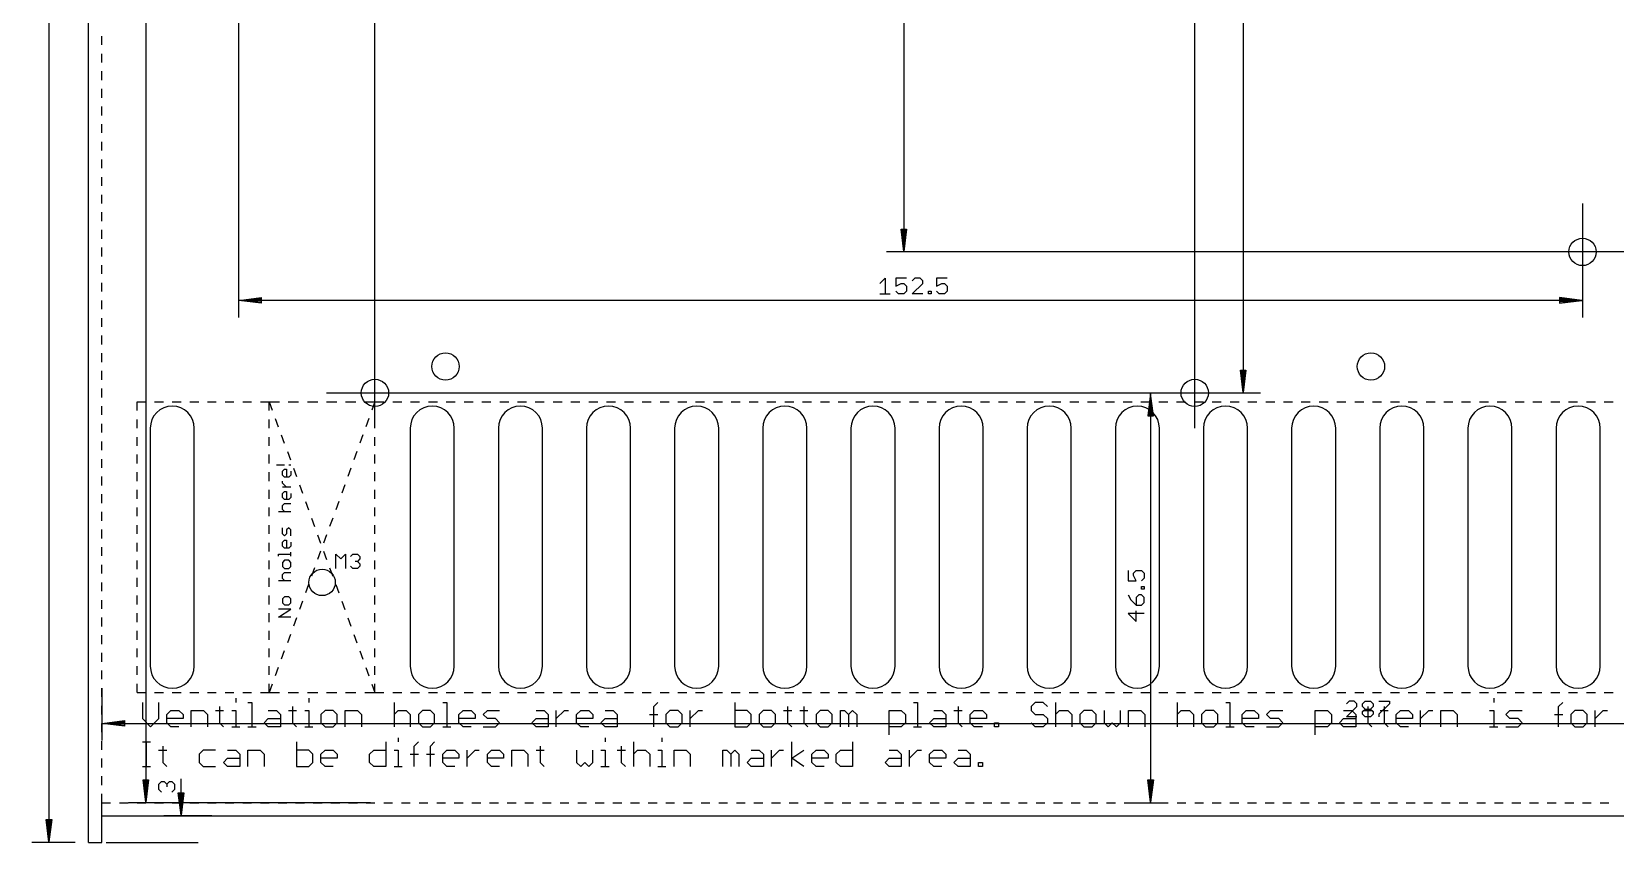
# Model space of a CAD drawing. Extents: x -7 to 596, y -21 to 445.
# Drawn here: x -6.5 to 173.2, y 97 to 189 of the extents above; entities that cross this region are included whole.
import ezdxf

# ---------------------------------------------------------------- set-up
doc = ezdxf.new("R2010")
doc.units = 0
for name, color, linetype in [('113', 4, 'CONTINUOUS'), ('138', 213, 'CONTINUOUS'), ('140', 1, 'CONTINUOUS'), ('20', 7, 'CONTINUOUS'), ('47', 2, 'CONTINUOUS')]:
    doc.layers.add(name, color=color, linetype=linetype)

msp = doc.modelspace()

# ---------------------------------------------------------------- linework, layer by layer
at = {"layer": '113'}
for p, q in [((5.5, 146), (5.5, 147)), ((5.5, 147), (6.5, 147)), ((7.5, 147), (8.5, 147)), ((9.5, 147), (10.5, 147)), ((11.5, 147), (12.5, 147)), ((13.5, 147), (14.5, 147)), ((15.5, 147), (16.5, 147)), ((17.5, 147), (18.5, 147)), ((19.5, 147), (20.5, 147)), ((20.5, 147), (21.6667, 147)), ((20.5, 146), (20.5, 147)), ((20.5, 147), (20.8439, 146.0542)), ((22.6667, 147), (23.8333, 147)), ((24.8333, 147), (26, 147)), ((27, 147), (28.1667, 147)), ((29.1667, 147), (30.3333, 147)), ((31.3333, 147), (32.5, 147)), ((32.5, 147), (32.1561, 146.0542)), ((32.5, 147), (33.5211, 147)), ((32.5, 146), (32.5, 147)), ((34.5211, 147), (35.5423, 147)), ((36.5423, 147), (37.5634, 147)), ((38.5634, 147), (39.5845, 147)), ((40.5845, 147), (41.6056, 147)), ((42.6056, 147), (43.6268, 147)), ((44.6268, 147), (45.6479, 147)), ((46.6479, 147), (47.669, 147)), ((48.669, 147), (49.6901, 147)), ((50.6901, 147), (51.7113, 147)), ((52.7113, 147), (53.7324, 147)), ((54.7324, 147), (55.7535, 147)), ((56.7535, 147), (57.7746, 147)), ((58.7746, 147), (59.7958, 147)), ((60.7958, 147), (61.8169, 147)), ((62.8169, 147), (63.838, 147)), ((64.838, 147), (65.8592, 147)), ((66.8592, 147), (67.8803, 147)), ((68.8803, 147), (69.9014, 147)), ((70.9014, 147), (71.9225, 147)), ((72.9225, 147), (73.9437, 147)), ((74.9437, 147), (75.9648, 147)), ((76.9648, 147), (77.9859, 147)), ((78.9859, 147), (80.007, 147)), ((81.007, 147), (82.0282, 147)), ((83.0282, 147), (84.0493, 147)), ((85.0493, 147), (86.0704, 147)), ((87.0704, 147), (88.0915, 147)), ((89.0915, 147), (90.1127, 147)), ((91.1127, 147), (92.1338, 147)), ((93.1338, 147), (94.1549, 147)), ((95.1549, 147), (96.1761, 147)), ((97.1761, 147), (98.1972, 147)), ((99.1972, 147), (100.2183, 147)), ((101.2183, 147), (102.2394, 147)), ((103.2394, 147), (104.2606, 147)), ((105.2606, 147), (106.2817, 147)), ((107.2817, 147), (108.3028, 147)), ((109.3028, 147), (110.3239, 147)), ((111.3239, 147), (112.3451, 147)), ((113.3451, 147), (114.3662, 147)), ((115.3662, 147), (116.3873, 147)), ((117.3873, 147), (118.4085, 147)), ((119.4085, 147), (120.4296, 147)), ((121.4296, 147), (122.4507, 147)), ((123.4507, 147), (124.4718, 147)), ((125.4718, 147), (126.493, 147)), ((127.493, 147), (128.5141, 147)), ((129.5141, 147), (130.5352, 147)), ((131.5352, 147), (132.5563, 147)), ((133.5563, 147), (134.5775, 147)), ((135.5775, 147), (136.5986, 147)), ((137.5986, 147), (138.6197, 147)), ((139.6197, 147), (140.6408, 147)), ((141.6408, 147), (142.662, 147)), ((143.662, 147), (144.6831, 147)), ((145.6831, 147), (146.7042, 147)), ((147.7042, 147), (148.7254, 147)), ((149.7254, 147), (150.7465, 147)), ((151.7465, 147), (152.7676, 147)), ((153.7676, 147), (154.7887, 147)), ((155.7887, 147), (156.8099, 147)), ((157.8099, 147), (158.831, 147)), ((159.831, 147), (160.8521, 147)), ((161.8521, 147), (162.8732, 147)), ((163.8732, 147), (164.8944, 147)), ((165.8944, 147), (166.9155, 147)), ((167.9155, 147), (168.9366, 147)), ((169.9366, 147), (170.9577, 147)), ((171.9577, 147), (172.9789, 147)), ((5.5, 144), (5.5, 145)), ((7, 144), (7, 117)), ((12, 117), (12, 144)), ((20.5, 144), (20.5, 145)), ((21.1857, 145.1145), (21.5296, 144.1687)), ((31.8143, 145.1145), (31.4704, 144.1687)), ((32.5, 144), (32.5, 145)), ((36.5, 144), (36.5, 117)), ((41.5, 117), (41.5, 144)), ((46.5, 144), (46.5, 117)), ((51.5, 117), (51.5, 144)), ((56.5, 144), (56.5, 117)), ((61.5, 117), (61.5, 144)), ((66.5, 144), (66.5, 117)), ((71.5, 117), (71.5, 144)), ((76.5, 144), (76.5, 117)), ((81.5, 117), (81.5, 144)), ((86.5, 144), (86.5, 117)), ((91.5, 117), (91.5, 144)), ((96.5, 144), (96.5, 117)), ((101.5, 117), (101.5, 144)), ((106.5, 144), (106.5, 117)), ((111.5, 117), (111.5, 144)), ((116.5, 144), (116.5, 117)), ((121.5, 117), (121.5, 144)), ((126.5, 144), (126.5, 117)), ((131.5, 117), (131.5, 144)), ((136.5, 144), (136.5, 117)), ((141.5, 117), (141.5, 144)), ((146.5, 144), (146.5, 117)), ((151.5, 117), (151.5, 144)), ((156.5, 144), (156.5, 117)), ((161.5, 117), (161.5, 144)), ((166.5, 144), (166.5, 117)), ((171.5, 117), (171.5, 144)), ((5.5, 142), (5.5, 143)), ((20.5, 142), (20.5, 143)), ((21.8713, 143.2289), (22.2152, 142.2832)), ((31.1287, 143.2289), (30.7848, 142.2832)), ((32.5, 142), (32.5, 143)), ((5.5, 140), (5.5, 141)), ((20.5, 140), (20.5, 141)), ((22.557, 141.3434), (22.9009, 140.3976)), ((30.443, 141.3434), (30.0991, 140.3976)), ((32.5, 140), (32.5, 141)), ((5.5, 138), (5.5, 139)), ((20.5, 138), (20.5, 139)), ((21.3333, 139.8282), (22.2494, 139.8282)), ((22.0204, 139.1341), (22.2494, 139.3632)), ((22.0204, 138.6761), (22.0204, 139.1341)), ((22.2494, 138.447), (22.0204, 138.6761)), ((22.2494, 139.3632), (22.4784, 139.3632)), ((22.7075, 138.447), (22.2494, 138.447)), ((22.4784, 139.3632), (22.4784, 138.447)), ((22.7075, 139.8282), (22.9365, 139.8282)), ((22.9365, 138.6761), (22.7075, 138.447)), ((22.9365, 139.1341), (22.9365, 138.6761)), ((23.2426, 139.4578), (23.5865, 138.5121)), ((29.7574, 139.4578), (29.4135, 138.5121)), ((32.5, 138), (32.5, 139)), ((5.5, 136), (5.5, 137)), ((20.5, 136), (20.5, 137)), ((22.0204, 137.7541), (22.0204, 137.9831)), ((22.4784, 137.2961), (22.0204, 137.7541)), ((22.9365, 137.2961), (22.0204, 137.2961)), ((22.0204, 136.602), (22.2494, 136.831)), ((22.0204, 136.1439), (22.0204, 136.602)), ((22.2494, 136.831), (22.4784, 136.831)), ((22.4784, 136.831), (22.4784, 135.9149)), ((22.9365, 136.602), (22.9365, 136.1439)), ((23.9283, 137.5723), (24.2722, 136.6265)), ((29.0717, 137.5723), (28.7278, 136.6265)), ((32.5, 136), (32.5, 137)), ((5.5, 134), (5.5, 135)), ((20.5, 134), (20.5, 135)), ((22.2494, 135.9149), (22.0204, 136.1439)), ((22.0204, 135.2208), (22.2494, 135.4498)), ((22.0204, 134.7627), (22.0204, 135.2208)), ((22.2494, 134.5337), (22.0204, 134.7627)), ((22.7075, 135.9149), (22.2494, 135.9149)), ((22.2494, 135.4498), (22.9365, 135.4498)), ((22.9365, 136.1439), (22.7075, 135.9149)), ((24.6139, 135.6867), (24.9578, 134.741)), ((28.3861, 135.6867), (28.0422, 134.741)), ((32.5, 134), (32.5, 135)), ((5.5, 132), (5.5, 133)), ((20.5, 132), (20.5, 133)), ((21.5623, 134.5337), (22.9365, 134.5337)), ((25.2996, 133.8012), (25.6435, 132.8554)), ((27.7004, 133.8012), (27.3565, 132.8554)), ((32.5, 132), (32.5, 133)), ((22.0204, 132.0004), (22.0204, 132.6875)), ((22.2494, 131.7714), (22.0204, 132.0004)), ((22.0204, 131.0773), (22.2494, 131.3063)), ((22.4784, 132.0004), (22.2494, 131.7714)), ((22.2494, 131.3063), (22.4784, 131.3063)), ((22.7075, 132.6875), (22.4784, 132.4584)), ((22.4784, 132.4584), (22.4784, 132.0004)), ((22.4784, 131.3063), (22.4784, 130.3902)), ((22.9365, 132.4584), (22.7075, 132.6875)), ((22.9365, 131.7714), (22.9365, 132.4584)), ((25.9852, 131.9156), (26.3291, 130.9699)), ((27.0148, 131.9156), (26.6709, 130.9699)), ((5.5, 130), (5.5, 131)), ((20.5, 130), (20.5, 131)), ((21.5623, 129.4694), (21.5623, 129.6984)), ((21.5623, 129.6984), (22.9365, 129.6984)), ((22.0204, 130.6192), (22.0204, 131.0773)), ((22.2494, 130.3902), (22.0204, 130.6192)), ((22.7075, 130.3902), (22.2494, 130.3902)), ((22.9365, 130.6192), (22.7075, 130.3902)), ((22.9365, 131.0773), (22.9365, 130.6192)), ((22.9365, 129.4694), (22.9365, 129.9274)), ((26.3291, 130.0301), (25.9852, 129.0844)), ((26.6709, 130.0301), (27.0148, 129.0844)), ((32.5, 130), (32.5, 131)), ((5.5, 128), (5.5, 129)), ((20.5, 128), (20.5, 129)), ((22.2494, 129.0043), (22.0204, 128.7753)), ((22.0204, 128.7753), (22.0204, 128.3172)), ((22.0204, 128.3172), (22.2494, 128.0882)), ((22.0204, 127.3941), (22.2494, 127.6232)), ((22.7075, 129.0043), (22.2494, 129.0043)), ((22.2494, 128.0882), (22.7075, 128.0882)), ((22.2494, 127.6232), (22.9365, 127.6232)), ((22.9365, 128.7753), (22.7075, 129.0043)), ((22.7075, 128.0882), (22.9365, 128.3172)), ((22.9365, 128.3172), (22.9365, 128.7753)), ((25.6435, 128.1446), (25.2996, 127.1988)), ((27.3565, 128.1446), (27.7004, 127.1988)), ((32.5, 128), (32.5, 129)), ((5.5, 126), (5.5, 127)), ((20.5, 126), (20.5, 127)), ((21.5623, 126.707), (22.9365, 126.707)), ((22.0204, 126.9361), (22.0204, 127.3941)), ((22.2494, 126.707), (22.0204, 126.9361)), ((24.9578, 126.259), (24.6139, 125.3133)), ((28.0422, 126.259), (28.3861, 125.3133)), ((32.5, 126), (32.5, 127)), ((5.5, 124), (5.5, 125)), ((20.5, 124), (20.5, 125)), ((22.2494, 124.8608), (22.0204, 124.6318)), ((22.0204, 124.6318), (22.0204, 124.1737)), ((22.0204, 124.1737), (22.2494, 123.9447)), ((22.7075, 124.8608), (22.2494, 124.8608)), ((22.9365, 124.6318), (22.7075, 124.8608)), ((22.7075, 123.9447), (22.9365, 124.1737)), ((22.9365, 124.1737), (22.9365, 124.6318)), ((24.2722, 124.3735), (23.9283, 123.4277)), ((28.7278, 124.3735), (29.0717, 123.4277)), ((32.5, 124), (32.5, 125)), ((5.5, 122), (5.5, 123)), ((20.5, 122), (20.5, 123)), ((21.5623, 122.5635), (22.9365, 123.4796)), ((22.9365, 123.4796), (21.5623, 123.4796)), ((22.9365, 122.5635), (21.5623, 122.5635)), ((22.2494, 123.9447), (22.7075, 123.9447)), ((23.5865, 122.4879), (23.2426, 121.5422)), ((29.4135, 122.4879), (29.7574, 121.5422)), ((32.5, 122), (32.5, 123)), ((5.5, 120), (5.5, 121)), ((20.5, 120), (20.5, 121)), ((22.9009, 120.6024), (22.557, 119.6566)), ((30.0991, 120.6024), (30.443, 119.6566)), ((32.5, 120), (32.5, 121)), ((5.5, 118), (5.5, 119)), ((20.5, 118), (20.5, 119)), ((22.2152, 118.7168), (21.8713, 117.7711)), ((30.7848, 118.7168), (31.1287, 117.7711)), ((32.5, 118), (32.5, 119)), ((5.5, 116), (5.5, 117)), ((20.5, 116), (20.5, 117)), ((21.5296, 116.8313), (21.1857, 115.8855)), ((31.4704, 116.8313), (31.8143, 115.8855)), ((32.5, 116), (32.5, 117)), ((5.5, 114), (5.5, 115)), ((20.5, 114), (20.5, 115)), ((32.5, 114), (32.5, 115)), ((5.5, 114), (6.5, 114)), ((7.5, 114), (8.5, 114)), ((9.5, 114), (10.5, 114)), ((11.5, 114), (12.5, 114)), ((13.5, 114), (14.5, 114)), ((15.5, 114), (16.5, 114)), ((16.7052, 113.3504), (16.7052, 112.8881)), ((17.5, 114), (18.5, 114)), ((19.5, 114), (20.5, 114)), ((20.8439, 114.9458), (20.5, 114)), ((20.5, 114), (21.6667, 114)), ((22.6667, 114), (23.8333, 114)), ((24.8333, 114), (26, 114)), ((24.9923, 113.3504), (24.9923, 112.8881)), ((27, 114), (28.1667, 114)), ((29.1667, 114), (30.3333, 114)), ((31.3333, 114), (32.5, 114)), ((32.1561, 114.9458), (32.5, 114)), ((32.5, 114), (33.5211, 114)), ((34.5211, 114), (35.5423, 114)), ((36.5423, 114), (37.5634, 114)), ((38.5634, 114), (39.5845, 114)), ((40.5845, 114), (41.6056, 114)), ((42.6056, 114), (43.6268, 114)), ((44.6268, 114), (45.6479, 114)), ((46.6479, 114), (47.669, 114)), ((48.669, 114), (49.6901, 114)), ((50.6901, 114), (51.7113, 114)), ((52.7113, 114), (53.7324, 114)), ((54.7324, 114), (55.7535, 114)), ((56.7535, 114), (57.7746, 114)), ((58.7746, 114), (59.7958, 114)), ((60.7958, 114), (61.8169, 114)), ((62.8169, 114), (63.838, 114)), ((64.838, 114), (65.8592, 114)), ((66.8592, 114), (67.8803, 114)), ((68.8803, 114), (69.9014, 114)), ((70.9014, 114), (71.9225, 114)), ((72.9225, 114), (73.9437, 114)), ((74.9437, 114), (75.9648, 114)), ((76.9648, 114), (77.9859, 114)), ((78.9859, 114), (80.007, 114)), ((81.007, 114), (82.0282, 114)), ((83.0282, 114), (84.0493, 114)), ((85.0493, 114), (86.0704, 114)), ((87.0704, 114), (88.0915, 114)), ((89.0915, 114), (90.1127, 114)), ((91.1127, 114), (92.1338, 114)), ((93.1338, 114), (94.1549, 114)), ((95.1549, 114), (96.1761, 114)), ((97.1761, 114), (98.1972, 114)), ((99.1972, 114), (100.2183, 114)), ((101.2183, 114), (102.2394, 114)), ((103.2394, 114), (104.2606, 114)), ((105.2606, 114), (106.2817, 114)), ((107.2817, 114), (108.3028, 114)), ((109.3028, 114), (110.3239, 114)), ((111.3239, 114), (112.3451, 114)), ((113.3451, 114), (114.3662, 114)), ((115.3662, 114), (116.3873, 114)), ((117.3873, 114), (118.4085, 114)), ((119.4085, 114), (120.4296, 114)), ((121.4296, 114), (122.4507, 114)), ((123.4507, 114), (124.4718, 114)), ((125.4718, 114), (126.493, 114)), ((127.493, 114), (128.5141, 114)), ((129.5141, 114), (130.5352, 114)), ((131.5352, 114), (132.5563, 114)), ((133.5563, 114), (134.5775, 114)), ((135.5775, 114), (136.5986, 114)), ((137.5986, 114), (138.6197, 114)), ((139.6197, 114), (140.6408, 114)), ((141.6408, 114), (142.662, 114)), ((143.662, 114), (144.6831, 114)), ((145.6831, 114), (146.7042, 114)), ((147.7042, 114), (148.7254, 114)), ((149.7254, 114), (150.7465, 114)), ((151.7465, 114), (152.7676, 114)), ((153.7676, 114), (154.7887, 114)), ((155.7887, 114), (156.8099, 114)), ((157.8099, 114), (158.831, 114)), ((159.4271, 113.3504), (159.4271, 112.8881)), ((159.831, 114), (160.8521, 114)), ((161.8521, 114), (162.8732, 114)), ((163.8732, 114), (164.8944, 114)), ((165.8944, 114), (166.9155, 114)), ((167.9155, 114), (168.9366, 114)), ((169.9366, 114), (170.9577, 114)), ((171.9577, 114), (172.9789, 114)), ((6.1143, 112.8881), (6.1143, 111.0389)), ((7.9635, 111.0389), (7.9635, 112.8881)), ((8.8767, 111.5012), (9.339, 111.9635)), ((8.8767, 110.5766), (8.8767, 111.5012)), ((9.339, 111.9635), (10.2635, 111.9635)), ((10.2635, 111.9635), (10.7258, 111.5012)), ((10.7258, 111.5012), (10.7258, 111.0389)), ((11.639, 110.1143), (11.639, 111.9635)), ((11.639, 111.9635), (13.0259, 111.9635)), ((13.0259, 111.9635), (13.4882, 111.5012)), ((13.4882, 111.5012), (13.4882, 110.1143)), ((14.4014, 111.9635), (15.326, 111.9635)), ((14.8637, 112.4258), (14.8637, 110.5766)), ((16.243, 111.9635), (16.7052, 111.9635)), ((16.7052, 111.9635), (16.7052, 110.1143)), ((18.0845, 112.8881), (18.5468, 112.8881)), ((18.5468, 112.8881), (18.5468, 110.1143)), ((20.3884, 111.9635), (21.313, 111.9635)), ((21.313, 111.9635), (21.7753, 111.5012)), ((21.7753, 111.5012), (21.7753, 110.1143)), ((22.6885, 111.9635), (23.613, 111.9635)), ((23.1507, 112.4258), (23.1507, 110.5766)), ((24.53, 111.9635), (24.9923, 111.9635)), ((24.9923, 111.9635), (24.9923, 110.1143)), ((26.8339, 111.9635), (26.3716, 111.5012)), ((26.3716, 111.5012), (26.3716, 110.5766)), ((27.7585, 111.9635), (26.8339, 111.9635)), ((28.2208, 111.5012), (27.7585, 111.9635)), ((28.2208, 110.5766), (28.2208, 111.5012)), ((29.134, 110.1143), (29.134, 111.9635)), ((29.134, 111.9635), (30.5208, 111.9635)), ((30.5208, 111.9635), (30.9831, 111.5012)), ((30.9831, 111.5012), (30.9831, 110.1143)), ((34.6587, 112.8881), (34.6587, 110.1143)), ((34.6587, 111.5012), (35.121, 111.9635)), ((35.121, 111.9635), (36.0456, 111.9635)), ((36.0456, 111.9635), (36.5079, 111.5012)), ((36.5079, 111.5012), (36.5079, 110.1143)), ((37.8833, 111.9635), (37.421, 111.5012)), ((37.421, 111.5012), (37.421, 110.5766)), ((38.8079, 111.9635), (37.8833, 111.9635)), ((39.2702, 111.5012), (38.8079, 111.9635)), ((39.2702, 110.5766), (39.2702, 111.5012)), ((40.1834, 112.8881), (40.6457, 112.8881)), ((40.6457, 112.8881), (40.6457, 110.1143)), ((42.025, 111.5012), (42.4873, 111.9635)), ((42.025, 110.5766), (42.025, 111.5012)), ((42.4873, 111.9635), (43.4119, 111.9635)), ((43.4119, 111.9635), (43.8741, 111.5012)), ((43.8741, 111.5012), (43.8741, 111.0389)), ((44.7873, 111.5012), (45.2496, 111.9635)), ((45.2496, 111.0389), (44.7873, 111.5012)), ((45.2496, 111.9635), (46.6365, 111.9635)), ((50.7743, 111.9635), (51.6989, 111.9635)), ((51.6989, 111.9635), (52.1612, 111.5012)), ((52.1612, 111.5012), (52.1612, 110.1143)), ((53.0744, 110.1143), (53.0744, 111.9635)), ((53.0744, 111.0389), (53.999, 111.9635)), ((53.999, 111.9635), (54.4613, 111.9635)), ((55.3764, 111.5012), (55.8387, 111.9635)), ((55.3764, 110.5766), (55.3764, 111.5012)), ((55.8387, 111.9635), (56.7633, 111.9635)), ((56.7633, 111.9635), (57.2255, 111.5012)), ((57.2255, 111.5012), (57.2255, 111.0389)), ((58.601, 111.9635), (59.5256, 111.9635)), ((59.5256, 111.9635), (59.9879, 111.5012)), ((59.9879, 111.5012), (59.9879, 110.1143)), ((63.6634, 111.5012), (64.588, 111.5012)), ((64.1257, 112.4258), (64.588, 112.8881)), ((64.1257, 110.1143), (64.1257, 112.4258)), ((65.9673, 111.9635), (65.505, 111.5012)), ((65.505, 111.5012), (65.505, 110.5766)), ((66.8919, 111.9635), (65.9673, 111.9635)), ((67.3542, 111.5012), (66.8919, 111.9635)), ((67.3542, 110.5766), (67.3542, 111.5012)), ((68.2674, 110.1143), (68.2674, 111.9635)), ((68.2674, 111.0389), (69.192, 111.9635)), ((69.192, 111.9635), (69.6543, 111.9635)), ((73.3317, 112.8881), (73.3317, 110.1143)), ((74.7186, 111.9635), (73.3317, 111.9635)), ((75.1809, 111.5012), (74.7186, 111.9635)), ((75.1809, 110.5766), (75.1809, 111.5012)), ((76.5564, 111.9635), (76.0941, 111.5012)), ((76.0941, 111.5012), (76.0941, 110.5766)), ((77.4809, 111.9635), (76.5564, 111.9635)), ((77.9432, 111.5012), (77.4809, 111.9635)), ((77.9432, 110.5766), (77.9432, 111.5012)), ((78.8564, 111.9635), (79.781, 111.9635)), ((79.3187, 112.4258), (79.3187, 110.5766)), ((80.698, 111.9635), (81.6226, 111.9635)), ((81.1603, 112.4258), (81.1603, 110.5766)), ((83.0019, 111.9635), (82.5396, 111.5012)), ((82.5396, 111.5012), (82.5396, 110.5766)), ((83.9265, 111.9635), (83.0019, 111.9635)), ((84.3887, 111.5012), (83.9265, 111.9635)), ((84.3887, 110.5766), (84.3887, 111.5012)), ((85.3019, 110.1143), (85.3019, 111.9635)), ((85.3019, 111.9635), (85.7642, 111.9635)), ((85.7642, 111.9635), (86.2265, 111.5012)), ((86.2265, 111.5012), (86.6888, 111.9635)), ((86.2265, 111.5012), (86.2265, 110.1143)), ((86.6888, 111.9635), (87.1511, 111.5012)), ((87.1511, 111.5012), (87.1511, 110.1143)), ((90.8266, 109.1897), (90.8266, 111.9635)), ((90.8266, 111.9635), (92.2135, 111.9635)), ((92.2135, 111.9635), (92.6758, 111.5012)), ((92.6758, 111.5012), (92.6758, 110.5766)), ((93.589, 112.8881), (94.0513, 112.8881)), ((94.0513, 112.8881), (94.0513, 110.1143)), ((95.8929, 111.9635), (96.8175, 111.9635)), ((96.8175, 111.9635), (97.2798, 111.5012)), ((97.2798, 111.5012), (97.2798, 110.1143)), ((98.1929, 111.9635), (99.1175, 111.9635)), ((98.6552, 112.4258), (98.6552, 110.5766)), ((100.0345, 111.5012), (100.4968, 111.9635)), ((100.0345, 110.5766), (100.0345, 111.5012)), ((100.4968, 111.9635), (101.4214, 111.9635)), ((101.4214, 111.9635), (101.8837, 111.5012)), ((101.8837, 111.5012), (101.8837, 111.0389)), ((107.4027, 112.8881), (106.9404, 112.4258)), ((106.9404, 112.4258), (106.9404, 111.9635)), ((106.9404, 111.9635), (107.4027, 111.5012)), ((108.3273, 112.8881), (107.4027, 112.8881)), ((107.4027, 111.5012), (108.3273, 111.5012)), ((108.7896, 112.4258), (108.3273, 112.8881)), ((108.3273, 111.5012), (108.7896, 111.0389)), ((109.7028, 112.8881), (109.7028, 110.1143)), ((109.7028, 111.5012), (110.1651, 111.9635)), ((110.1651, 111.9635), (111.0896, 111.9635)), ((111.0896, 111.9635), (111.5519, 111.5012)), ((111.5519, 111.5012), (111.5519, 110.1143)), ((112.9274, 111.9635), (112.4651, 111.5012)), ((112.4651, 111.5012), (112.4651, 110.5766)), ((113.852, 111.9635), (112.9274, 111.9635)), ((114.3143, 111.5012), (113.852, 111.9635)), ((114.3143, 110.5766), (114.3143, 111.5012)), ((115.2275, 111.9635), (115.2275, 110.5766)), ((117.0767, 110.5766), (117.0767, 111.9635)), ((117.9898, 110.1143), (117.9898, 111.9635)), ((117.9898, 111.9635), (119.3767, 111.9635)), ((119.3767, 111.9635), (119.839, 111.5012)), ((119.839, 111.5012), (119.839, 110.1143)), ((123.5146, 112.8881), (123.5146, 110.1143)), ((123.5146, 111.5012), (123.9769, 111.9635)), ((123.9769, 111.9635), (124.9014, 111.9635)), ((124.9014, 111.9635), (125.3637, 111.5012)), ((125.3637, 111.5012), (125.3637, 110.1143)), ((126.7392, 111.9635), (126.2769, 111.5012)), ((126.2769, 111.5012), (126.2769, 110.5766)), ((127.6638, 111.9635), (126.7392, 111.9635)), ((128.1261, 111.5012), (127.6638, 111.9635)), ((128.1261, 110.5766), (128.1261, 111.5012)), ((129.0393, 112.8881), (129.5016, 112.8881)), ((129.5016, 112.8881), (129.5016, 110.1143)), ((130.8809, 111.5012), (131.3431, 111.9635)), ((130.8809, 110.5766), (130.8809, 111.5012)), ((131.3431, 111.9635), (132.2677, 111.9635)), ((132.2677, 111.9635), (132.73, 111.5012)), ((132.73, 111.5012), (132.73, 111.0389)), ((133.6432, 111.5012), (134.1055, 111.9635)), ((134.1055, 111.0389), (133.6432, 111.5012)), ((134.1055, 111.9635), (135.4924, 111.9635)), ((139.1679, 109.1897), (139.1679, 111.9635)), ((139.1679, 111.9635), (140.5548, 111.9635)), ((140.5548, 111.9635), (141.0171, 111.5012)), ((141.0171, 111.5012), (141.0171, 110.5766)), ((142.3926, 111.9635), (143.3172, 111.9635)), ((143.3172, 111.9635), (143.7795, 111.5012)), ((143.7795, 111.5012), (143.7795, 110.1143)), ((144.6926, 111.9635), (145.6172, 111.9635)), ((145.1549, 112.4258), (145.1549, 110.5766)), ((146.5342, 111.9635), (147.4588, 111.9635)), ((146.9965, 112.4258), (146.9965, 110.5766)), ((148.3758, 111.5012), (148.8381, 111.9635)), ((148.3758, 110.5766), (148.3758, 111.5012)), ((148.8381, 111.9635), (149.7627, 111.9635)), ((149.7627, 111.9635), (150.225, 111.5012)), ((150.225, 111.5012), (150.225, 111.0389)), ((151.1381, 110.1143), (151.1381, 111.9635)), ((151.1381, 111.0389), (152.0627, 111.9635)), ((152.0627, 111.9635), (152.525, 111.9635)), ((153.4401, 110.1143), (153.4401, 111.9635)), ((153.4401, 111.9635), (154.827, 111.9635)), ((154.827, 111.9635), (155.2893, 111.5012)), ((155.2893, 111.5012), (155.2893, 110.1143)), ((158.9648, 111.9635), (159.4271, 111.9635)), ((159.4271, 111.9635), (159.4271, 110.1143)), ((160.8064, 111.5012), (161.2687, 111.9635)), ((161.2687, 111.0389), (160.8064, 111.5012)), ((161.2687, 111.9635), (162.6556, 111.9635)), ((166.3311, 111.5012), (167.2557, 111.5012)), ((166.7934, 112.4258), (167.2557, 112.8881)), ((166.7934, 110.1143), (166.7934, 112.4258)), ((168.635, 111.9635), (168.1727, 111.5012)), ((168.1727, 111.5012), (168.1727, 110.5766)), ((169.5596, 111.9635), (168.635, 111.9635)), ((170.0219, 111.5012), (169.5596, 111.9635)), ((170.0219, 110.5766), (170.0219, 111.5012)), ((170.9351, 110.1143), (170.9351, 111.9635)), ((170.9351, 111.0389), (171.8596, 111.9635)), ((171.8596, 111.9635), (172.3219, 111.9635)), ((6.1143, 111.0389), (7.0389, 110.1143)), ((7.0389, 110.1143), (7.9635, 111.0389)), ((10.7258, 111.0389), (8.8767, 111.0389)), ((9.339, 110.1143), (8.8767, 110.5766)), ((10.2635, 110.1143), (9.339, 110.1143)), ((14.8637, 110.5766), (15.326, 110.1143)), ((16.243, 110.1143), (17.1675, 110.1143)), ((18.0845, 110.1143), (19.0091, 110.1143)), ((19.9261, 110.5766), (20.3884, 111.0389)), ((20.3884, 110.1143), (19.9261, 110.5766)), ((20.3884, 111.0389), (21.7753, 111.0389)), ((21.7753, 110.1143), (20.3884, 110.1143)), ((23.1507, 110.5766), (23.613, 110.1143)), ((24.53, 110.1143), (25.4546, 110.1143)), ((26.3716, 110.5766), (26.8339, 110.1143)), ((26.8339, 110.1143), (27.7585, 110.1143)), ((27.7585, 110.1143), (28.2208, 110.5766)), ((37.421, 110.5766), (37.8833, 110.1143)), ((37.8833, 110.1143), (38.8079, 110.1143)), ((38.8079, 110.1143), (39.2702, 110.5766)), ((40.1834, 110.1143), (41.108, 110.1143)), ((43.8741, 111.0389), (42.025, 111.0389)), ((42.4873, 110.1143), (42.025, 110.5766)), ((43.4119, 110.1143), (42.4873, 110.1143)), ((44.7873, 110.1143), (46.1742, 110.1143)), ((46.1742, 111.0389), (45.2496, 111.0389)), ((46.6365, 110.5766), (46.1742, 111.0389)), ((46.1742, 110.1143), (46.6365, 110.5766)), ((50.312, 110.5766), (50.7743, 111.0389)), ((50.7743, 110.1143), (50.312, 110.5766)), ((50.7743, 111.0389), (52.1612, 111.0389)), ((52.1612, 110.1143), (50.7743, 110.1143)), ((57.2255, 111.0389), (55.3764, 111.0389)), ((55.8387, 110.1143), (55.3764, 110.5766)), ((56.7633, 110.1143), (55.8387, 110.1143)), ((58.1387, 110.5766), (58.601, 111.0389)), ((58.601, 110.1143), (58.1387, 110.5766)), ((58.601, 111.0389), (59.9879, 111.0389)), ((59.9879, 110.1143), (58.601, 110.1143)), ((65.505, 110.5766), (65.9673, 110.1143)), ((65.9673, 110.1143), (66.8919, 110.1143)), ((66.8919, 110.1143), (67.3542, 110.5766)), ((73.3317, 110.1143), (74.7186, 110.1143)), ((74.7186, 110.1143), (75.1809, 110.5766)), ((76.0941, 110.5766), (76.5564, 110.1143)), ((76.5564, 110.1143), (77.4809, 110.1143)), ((77.4809, 110.1143), (77.9432, 110.5766)), ((79.3187, 110.5766), (79.781, 110.1143)), ((81.1603, 110.5766), (81.6226, 110.1143)), ((82.5396, 110.5766), (83.0019, 110.1143)), ((83.0019, 110.1143), (83.9265, 110.1143)), ((83.9265, 110.1143), (84.3887, 110.5766)), ((92.2135, 110.1143), (90.8266, 110.1143)), ((92.6758, 110.5766), (92.2135, 110.1143)), ((93.589, 110.1143), (94.5136, 110.1143)), ((95.4306, 110.5766), (95.8929, 111.0389)), ((95.8929, 110.1143), (95.4306, 110.5766)), ((95.8929, 111.0389), (97.2798, 111.0389)), ((97.2798, 110.1143), (95.8929, 110.1143)), ((98.6552, 110.5766), (99.1175, 110.1143)), ((101.8837, 111.0389), (100.0345, 111.0389)), ((100.4968, 110.1143), (100.0345, 110.5766)), ((101.4214, 110.1143), (100.4968, 110.1143)), ((102.7969, 110.1143), (102.7969, 110.5766)), ((102.7969, 110.5766), (103.2592, 110.5766)), ((103.2592, 110.1143), (102.7969, 110.1143)), ((103.2592, 110.5766), (103.2592, 110.1143)), ((107.4027, 110.1143), (106.9404, 110.5766)), ((108.3273, 110.1143), (107.4027, 110.1143)), ((108.7896, 110.5766), (108.3273, 110.1143)), ((108.7896, 111.0389), (108.7896, 110.5766)), ((112.4651, 110.5766), (112.9274, 110.1143)), ((112.9274, 110.1143), (113.852, 110.1143)), ((113.852, 110.1143), (114.3143, 110.5766)), ((115.2275, 110.5766), (115.6898, 110.1143)), ((115.6898, 110.1143), (116.1521, 110.5766)), ((116.1521, 110.5766), (116.6144, 110.1143)), ((116.6144, 110.1143), (117.0767, 110.5766)), ((126.2769, 110.5766), (126.7392, 110.1143)), ((126.7392, 110.1143), (127.6638, 110.1143)), ((127.6638, 110.1143), (128.1261, 110.5766)), ((129.0393, 110.1143), (129.9639, 110.1143)), ((132.73, 111.0389), (130.8809, 111.0389)), ((131.3431, 110.1143), (130.8809, 110.5766)), ((132.2677, 110.1143), (131.3431, 110.1143)), ((133.6432, 110.1143), (135.0301, 110.1143)), ((135.0301, 111.0389), (134.1055, 111.0389)), ((135.4924, 110.5766), (135.0301, 111.0389)), ((135.0301, 110.1143), (135.4924, 110.5766)), ((140.5548, 110.1143), (139.1679, 110.1143)), ((141.0171, 110.5766), (140.5548, 110.1143)), ((141.9303, 110.5766), (142.3926, 111.0389)), ((142.3926, 110.1143), (141.9303, 110.5766)), ((142.3926, 111.0389), (143.7795, 111.0389)), ((143.7795, 110.1143), (142.3926, 110.1143)), ((145.1549, 110.5766), (145.6172, 110.1143)), ((146.9965, 110.5766), (147.4588, 110.1143)), ((150.225, 111.0389), (148.3758, 111.0389)), ((148.8381, 110.1143), (148.3758, 110.5766)), ((149.7627, 110.1143), (148.8381, 110.1143)), ((158.9648, 110.1143), (159.8894, 110.1143)), ((160.8064, 110.1143), (162.1933, 110.1143)), ((162.1933, 111.0389), (161.2687, 111.0389)), ((162.6556, 110.5766), (162.1933, 111.0389)), ((162.1933, 110.1143), (162.6556, 110.5766)), ((168.1727, 110.5766), (168.635, 110.1143)), ((168.635, 110.1143), (169.5596, 110.1143)), ((169.5596, 110.1143), (170.0219, 110.5766)), ((6.1143, 108.3881), (7.0389, 108.3881)), ((6.5766, 105.6143), (6.5766, 108.3881)), ((8.4182, 107.9258), (8.4182, 106.0766)), ((23.6092, 108.3881), (23.6092, 105.6143)), ((33.7455, 108.3881), (33.7455, 105.6143)), ((35.121, 108.8504), (35.121, 108.3881)), ((36.9625, 107.9258), (37.4248, 108.3881)), ((36.9625, 105.6143), (36.9625, 107.9258)), ((38.8041, 107.9258), (39.2664, 108.3881)), ((38.8041, 105.6143), (38.8041, 107.9258)), ((51.2347, 107.9258), (51.2347, 106.0766)), ((58.601, 108.8504), (58.601, 108.3881)), ((60.4426, 107.9258), (60.4426, 106.0766)), ((61.8219, 108.3881), (61.8219, 105.6143)), ((65.0465, 108.8504), (65.0465, 108.3881)), ((79.7772, 105.6143), (79.7772, 108.3881)), ((86.6907, 108.3881), (86.6907, 105.6143)), ((7.9559, 107.4635), (8.8805, 107.4635)), ((8.4182, 106.0766), (8.8805, 105.6143)), ((13.0221, 107.4635), (12.5598, 107.0012)), ((12.5598, 107.0012), (12.5598, 106.0766)), ((12.5598, 106.0766), (13.0221, 105.6143)), ((14.409, 107.4635), (13.0221, 107.4635)), ((15.3222, 106.0766), (15.7845, 106.5389)), ((15.7845, 105.6143), (15.3222, 106.0766)), ((15.7845, 107.4635), (16.709, 107.4635)), ((15.7845, 106.5389), (17.1713, 106.5389)), ((16.709, 107.4635), (17.1713, 107.0012)), ((17.1713, 107.0012), (17.1713, 105.6143)), ((18.0845, 105.6143), (18.0845, 107.4635)), ((18.0845, 107.4635), (19.4714, 107.4635)), ((19.4714, 107.4635), (19.9337, 107.0012)), ((19.9337, 107.0012), (19.9337, 105.6143)), ((24.9961, 107.4635), (23.6092, 107.4635)), ((25.4584, 107.0012), (24.9961, 107.4635)), ((24.9961, 105.6143), (25.4584, 106.0766)), ((25.4584, 106.0766), (25.4584, 107.0012)), ((26.3716, 107.0012), (26.8339, 107.4635)), ((26.3716, 106.0766), (26.3716, 107.0012)), ((28.2208, 106.5389), (26.3716, 106.5389)), ((26.8339, 105.6143), (26.3716, 106.0766)), ((26.8339, 107.4635), (27.7585, 107.4635)), ((27.7585, 107.4635), (28.2208, 107.0012)), ((28.2208, 107.0012), (28.2208, 106.5389)), ((31.8963, 107.0012), (32.3586, 107.4635)), ((31.8963, 106.0766), (31.8963, 107.0012)), ((32.3586, 105.6143), (31.8963, 106.0766)), ((32.3586, 107.4635), (33.7455, 107.4635)), ((34.6587, 107.4635), (35.121, 107.4635)), ((35.121, 107.4635), (35.121, 105.6143)), ((36.5003, 107.0012), (37.4248, 107.0012)), ((38.3418, 107.0012), (39.2664, 107.0012)), ((40.1834, 107.0012), (40.6457, 107.4635)), ((40.1834, 106.0766), (40.1834, 107.0012)), ((42.0326, 106.5389), (40.1834, 106.5389)), ((40.6457, 105.6143), (40.1834, 106.0766)), ((40.6457, 107.4635), (41.5703, 107.4635)), ((41.5703, 107.4635), (42.0326, 107.0012)), ((42.0326, 107.0012), (42.0326, 106.5389)), ((42.9458, 105.6143), (42.9458, 107.4635)), ((42.9458, 106.5389), (43.8703, 107.4635)), ((43.8703, 107.4635), (44.3326, 107.4635)), ((45.2477, 107.0012), (45.71, 107.4635)), ((45.2477, 106.0766), (45.2477, 107.0012)), ((47.0969, 106.5389), (45.2477, 106.5389)), ((45.71, 105.6143), (45.2477, 106.0766)), ((45.71, 107.4635), (46.6346, 107.4635)), ((46.6346, 107.4635), (47.0969, 107.0012)), ((47.0969, 107.0012), (47.0969, 106.5389)), ((48.0101, 105.6143), (48.0101, 107.4635)), ((48.0101, 107.4635), (49.397, 107.4635)), ((49.397, 107.4635), (49.8593, 107.0012)), ((49.8593, 107.0012), (49.8593, 105.6143)), ((50.7724, 107.4635), (51.697, 107.4635)), ((51.2347, 106.0766), (51.697, 105.6143)), ((55.3764, 107.4635), (55.3764, 106.0766)), ((55.3764, 106.0766), (55.8387, 105.6143)), ((55.8387, 105.6143), (56.301, 106.0766)), ((56.301, 106.0766), (56.7633, 105.6143)), ((56.7633, 105.6143), (57.2255, 106.0766)), ((57.2255, 106.0766), (57.2255, 107.4635)), ((58.1387, 107.4635), (58.601, 107.4635)), ((58.601, 107.4635), (58.601, 105.6143)), ((59.9803, 107.4635), (60.9049, 107.4635)), ((60.4426, 106.0766), (60.9049, 105.6143)), ((61.8219, 107.0012), (62.2842, 107.4635)), ((62.2842, 107.4635), (63.2088, 107.4635)), ((63.2088, 107.4635), (63.6711, 107.0012)), ((63.6711, 107.0012), (63.6711, 105.6143)), ((64.5842, 107.4635), (65.0465, 107.4635)), ((65.0465, 107.4635), (65.0465, 105.6143)), ((66.4258, 105.6143), (66.4258, 107.4635)), ((66.4258, 107.4635), (67.8127, 107.4635)), ((67.8127, 107.4635), (68.275, 107.0012)), ((68.275, 107.0012), (68.275, 105.6143)), ((71.9505, 105.6143), (71.9505, 107.4635)), ((71.9505, 107.4635), (72.4128, 107.4635)), ((72.4128, 107.4635), (72.8751, 107.0012)), ((72.8751, 107.0012), (73.3374, 107.4635)), ((72.8751, 107.0012), (72.8751, 105.6143)), ((73.3374, 107.4635), (73.7997, 107.0012)), ((73.7997, 107.0012), (73.7997, 105.6143)), ((74.7129, 106.0766), (75.1752, 106.5389)), ((75.1752, 105.6143), (74.7129, 106.0766)), ((75.1752, 107.4635), (76.0998, 107.4635)), ((75.1752, 106.5389), (76.5621, 106.5389)), ((76.0998, 107.4635), (76.5621, 107.0012)), ((76.5621, 107.0012), (76.5621, 105.6143)), ((77.4752, 105.6143), (77.4752, 107.4635)), ((77.4752, 106.5389), (78.3998, 107.4635)), ((78.3998, 107.4635), (78.8621, 107.4635)), ((79.7772, 106.5389), (81.1641, 107.4635)), ((81.1641, 105.6143), (79.7772, 106.5389)), ((82.0792, 107.0012), (82.5415, 107.4635)), ((82.0792, 106.0766), (82.0792, 107.0012)), ((83.9284, 106.5389), (82.0792, 106.5389)), ((82.5415, 105.6143), (82.0792, 106.0766)), ((82.5415, 107.4635), (83.4661, 107.4635)), ((83.4661, 107.4635), (83.9284, 107.0012)), ((83.9284, 107.0012), (83.9284, 106.5389)), ((84.8415, 107.0012), (85.3038, 107.4635)), ((84.8415, 106.0766), (84.8415, 107.0012)), ((85.3038, 105.6143), (84.8415, 106.0766)), ((85.3038, 107.4635), (86.6907, 107.4635)), ((90.3663, 106.0766), (90.8285, 106.5389)), ((90.8285, 105.6143), (90.3663, 106.0766)), ((90.8285, 107.4635), (91.7531, 107.4635)), ((90.8285, 106.5389), (92.2154, 106.5389)), ((91.7531, 107.4635), (92.2154, 107.0012)), ((92.2154, 107.0012), (92.2154, 105.6143)), ((93.1286, 105.6143), (93.1286, 107.4635)), ((93.1286, 106.5389), (94.0532, 107.4635)), ((94.0532, 107.4635), (94.5155, 107.4635)), ((95.4306, 107.0012), (95.8929, 107.4635)), ((95.4306, 106.0766), (95.4306, 107.0012)), ((97.2798, 106.5389), (95.4306, 106.5389)), ((95.8929, 105.6143), (95.4306, 106.0766)), ((95.8929, 107.4635), (96.8175, 107.4635)), ((96.8175, 107.4635), (97.2798, 107.0012)), ((97.2798, 107.0012), (97.2798, 106.5389)), ((98.1929, 106.0766), (98.6552, 106.5389)), ((98.6552, 105.6143), (98.1929, 106.0766)), ((98.6552, 107.4635), (99.5798, 107.4635)), ((98.6552, 106.5389), (100.0421, 106.5389)), ((99.5798, 107.4635), (100.0421, 107.0012)), ((100.0421, 107.0012), (100.0421, 105.6143)), ((100.9553, 105.6143), (100.9553, 106.0766)), ((100.9553, 106.0766), (101.4176, 106.0766)), ((101.4176, 106.0766), (101.4176, 105.6143)), ((6.1143, 105.6143), (7.0389, 105.6143)), ((13.0221, 105.6143), (14.409, 105.6143)), ((17.1713, 105.6143), (15.7845, 105.6143)), ((23.6092, 105.6143), (24.9961, 105.6143)), ((27.7585, 105.6143), (26.8339, 105.6143)), ((33.7455, 105.6143), (32.3586, 105.6143)), ((34.6587, 105.6143), (35.5833, 105.6143)), ((41.5703, 105.6143), (40.6457, 105.6143)), ((46.6346, 105.6143), (45.71, 105.6143)), ((58.1387, 105.6143), (59.0633, 105.6143)), ((64.5842, 105.6143), (65.5088, 105.6143)), ((76.5621, 105.6143), (75.1752, 105.6143)), ((83.4661, 105.6143), (82.5415, 105.6143)), ((86.6907, 105.6143), (85.3038, 105.6143)), ((92.2154, 105.6143), (90.8285, 105.6143)), ((96.8175, 105.6143), (95.8929, 105.6143)), ((100.0421, 105.6143), (98.6552, 105.6143)), ((101.4176, 105.6143), (100.9553, 105.6143))]:
    msp.add_line(p, q, dxfattribs=at)
for centre, start, end in [((9.5, 144), 90, 180), ((9.5, 144), 0, 90), ((39, 144), 90, 180), ((39, 144), 0, 90), ((49, 144), 90, 180), ((49, 144), 0, 90), ((59, 144), 90, 180), ((59, 144), 0, 90), ((69, 144), 90, 180), ((69, 144), 0, 90), ((79, 144), 90, 180), ((79, 144), 0, 90), ((89, 144), 90, 180), ((89, 144), 0, 90), ((99, 144), 90, 180), ((99, 144), 0, 90), ((109, 144), 90, 180), ((109, 144), 0, 90), ((119, 144), 90, 180), ((119, 144), 0, 90), ((129, 144), 90, 180), ((129, 144), 0, 90), ((139, 144), 90, 180), ((139, 144), 0, 90), ((149, 144), 90, 180), ((149, 144), 0, 90), ((159, 144), 90, 180), ((159, 144), 0, 90), ((169, 144), 90, 180), ((169, 144), 0, 90), ((9.5, 117), 180, 270), ((9.5, 117), 270, 0), ((39, 117), 180, 270), ((39, 117), 270, 0), ((49, 117), 180, 270), ((49, 117), 270, 0), ((59, 117), 180, 270), ((59, 117), 270, 0), ((69, 117), 180, 270), ((69, 117), 270, 0), ((79, 117), 180, 270), ((79, 117), 270, 0), ((89, 117), 180, 270), ((89, 117), 270, 0), ((99, 117), 180, 270), ((99, 117), 270, 0), ((109, 117), 180, 270), ((109, 117), 270, 0), ((119, 117), 180, 270), ((119, 117), 270, 0), ((129, 117), 180, 270), ((129, 117), 270, 0), ((139, 117), 180, 270), ((139, 117), 270, 0), ((149, 117), 180, 270), ((149, 117), 270, 0), ((159, 117), 180, 270), ((159, 117), 270, 0), ((169, 117), 180, 270), ((169, 117), 270, 0)]:
    msp.add_arc(centre, 2.5, start, end, dxfattribs=at)
at = {"layer": '138'}
for centre in [(169.5, 164), (40.5, 151), (145.5, 151), (32.5, 148), (125.5, 148)]:
    msp.add_circle(centre, 1.55, dxfattribs=at)
at = {"layer": '140'}
msp.add_circle((26.5, 126.5), 1.5, dxfattribs=at)
at = {"layer": '20'}
for p, q in [((0, 97), (0, 335)), ((1.5, 187.5), (1.5, 188.5)), ((1.5, 185.5), (1.5, 186.5)), ((1.5, 183.5), (1.5, 184.5)), ((1.5, 181.5), (1.5, 182.5)), ((1.5, 179.5), (1.5, 180.5)), ((1.5, 177.5), (1.5, 178.5)), ((1.5, 175.5), (1.5, 176.5)), ((1.5, 173.5), (1.5, 174.5)), ((1.5, 171.5), (1.5, 172.5)), ((1.5, 169.5), (1.5, 170.5)), ((1.5, 167.5), (1.5, 168.5)), ((1.5, 165.5), (1.5, 166.5)), ((1.5, 163.5), (1.5, 164.5)), ((1.5, 161.5), (1.5, 162.5)), ((1.5, 159.5), (1.5, 160.5)), ((1.5, 157.5), (1.5, 158.5)), ((1.5, 155.5), (1.5, 156.5)), ((1.5, 153.5), (1.5, 154.5)), ((1.5, 151.5), (1.5, 152.5)), ((1.5, 149.5), (1.5, 150.5)), ((1.5, 147.5), (1.5, 148.5)), ((1.5, 145.5), (1.5, 146.5)), ((1.5, 143.5), (1.5, 144.5)), ((1.5, 141.5), (1.5, 142.5)), ((1.5, 139.5), (1.5, 140.5)), ((1.5, 137.5), (1.5, 138.5)), ((1.5, 135.5), (1.5, 136.5)), ((1.5, 133.5), (1.5, 134.5)), ((1.5, 131.5), (1.5, 132.5)), ((1.5, 129.5), (1.5, 130.5)), ((1.5, 127.5), (1.5, 128.5)), ((1.5, 125.5), (1.5, 126.5)), ((1.5, 123.5), (1.5, 124.5)), ((1.5, 121.5), (1.5, 122.5)), ((1.5, 119.5), (1.5, 120.5)), ((1.5, 117.5), (1.5, 118.5)), ((1.5, 115.5), (1.5, 116.5)), ((1.5, 113.5), (1.5, 114.5)), ((1.5, 111.5), (1.5, 112.5)), ((1.5, 109.5), (1.5, 110.5)), ((1.5, 107.5), (1.5, 108.5)), ((1.5, 105.5), (1.5, 106.5)), ((1.5, 103.5), (1.5, 104.5)), ((1.5, 101.5), (1.5, 102.5)), ((1.5, 101.5), (2.5, 101.5)), ((1.5, 100), (1.5, 101.5)), ((3.5, 101.5), (4.5, 101.5)), ((5.5, 101.5), (6.5, 101.5)), ((7.5, 101.5), (8.5, 101.5)), ((9.5, 101.5), (10.5, 101.5)), ((11.5, 101.5), (12.5, 101.5)), ((13.5, 101.5), (14.5, 101.5)), ((15.5, 101.5), (16.5, 101.5)), ((17.5, 101.5), (18.5, 101.5)), ((19.5, 101.5), (20.5, 101.5)), ((21.5, 101.5), (22.5, 101.5)), ((23.5, 101.5), (24.5, 101.5)), ((25.5, 101.5), (26.5, 101.5)), ((27.5, 101.5), (28.5, 101.5)), ((29.5, 101.5), (30.5, 101.5)), ((31.5, 101.5), (32.5, 101.5)), ((33.5, 101.5), (34.5, 101.5)), ((35.5, 101.5), (36.5, 101.5)), ((37.5, 101.5), (38.5, 101.5)), ((39.5, 101.5), (40.5, 101.5)), ((41.5, 101.5), (42.5, 101.5)), ((43.5, 101.5), (44.5, 101.5)), ((45.5, 101.5), (46.5, 101.5)), ((47.5, 101.5), (48.5, 101.5)), ((49.5, 101.5), (50.5, 101.5)), ((51.5, 101.5), (52.5, 101.5)), ((53.5, 101.5), (54.5, 101.5)), ((55.5, 101.5), (56.5, 101.5)), ((57.5, 101.5), (58.5, 101.5)), ((59.5, 101.5), (60.5, 101.5)), ((61.5, 101.5), (62.5, 101.5)), ((63.5, 101.5), (64.5, 101.5)), ((65.5, 101.5), (66.5, 101.5)), ((67.5, 101.5), (68.5, 101.5)), ((69.5, 101.5), (70.5, 101.5)), ((71.5, 101.5), (72.5, 101.5)), ((73.5, 101.5), (74.5, 101.5)), ((75.5, 101.5), (76.5, 101.5)), ((77.5, 101.5), (78.5, 101.5)), ((79.5, 101.5), (80.5, 101.5)), ((81.5, 101.5), (82.5, 101.5)), ((83.5, 101.5), (84.5, 101.5)), ((85.5, 101.5), (86.5, 101.5)), ((87.5, 101.5), (88.5, 101.5)), ((89.5, 101.5), (90.5, 101.5)), ((91.5, 101.5), (92.5, 101.5)), ((93.5, 101.5), (94.5, 101.5)), ((95.5, 101.5), (96.5, 101.5)), ((97.5, 101.5), (98.5, 101.5)), ((99.5, 101.5), (100.5, 101.5)), ((101.5, 101.5), (102.5, 101.5)), ((103.5, 101.5), (104.5, 101.5)), ((105.5, 101.5), (106.5, 101.5)), ((107.5, 101.5), (108.5, 101.5)), ((109.5, 101.5), (110.5, 101.5)), ((111.5, 101.5), (112.5, 101.5)), ((113.5, 101.5), (114.5, 101.5)), ((115.5, 101.5), (116.5, 101.5)), ((117.5, 101.5), (118.5, 101.5)), ((119.5, 101.5), (120.5, 101.5)), ((121.5, 101.5), (122.5, 101.5)), ((123.5, 101.5), (124.5, 101.5)), ((125.5, 101.5), (126.5, 101.5)), ((127.5, 101.5), (128.5, 101.5)), ((129.5, 101.5), (130.5, 101.5)), ((131.5, 101.5), (132.5, 101.5)), ((133.5, 101.5), (134.5, 101.5)), ((135.5, 101.5), (136.5, 101.5)), ((137.5, 101.5), (138.5, 101.5)), ((139.5, 101.5), (140.5, 101.5)), ((141.5, 101.5), (142.5, 101.5)), ((143.5, 101.5), (144.5, 101.5)), ((145.5, 101.5), (146.5, 101.5)), ((147.5, 101.5), (148.5, 101.5)), ((149.5, 101.5), (150.5, 101.5)), ((151.5, 101.5), (152.5, 101.5)), ((153.5, 101.5), (154.5, 101.5)), ((155.5, 101.5), (156.5, 101.5)), ((157.5, 101.5), (158.5, 101.5)), ((159.5, 101.5), (160.5, 101.5)), ((161.5, 101.5), (162.5, 101.5)), ((163.5, 101.5), (164.5, 101.5)), ((165.5, 101.5), (166.5, 101.5)), ((167.5, 101.5), (168.5, 101.5)), ((169.5, 101.5), (170.5, 101.5)), ((171.5, 101.5), (172.5, 101.5)), ((1.5, 97), (1.5, 100)), ((1.5, 100), (288.5, 100)), ((0, 97), (1.5, 97))]:
    msp.add_line(p, q, dxfattribs=at)
at = {"layer": '47'}
for p, q in [((-4.5, 334.935), (-4.5, 97.065)), ((6.5, 330.435), (6.5, 101.565)), ((32.5, 145), (32.5, 277.95)), ((125.5, 144), (125.5, 277.95)), ((131, 270.935), (131, 148.065)), ((17, 253.5), (17, 156.55)), ((92.5, 248.935), (92.5, 164.065)), ((169.5, 169.5), (169.5, 156.55)), ((92.5, 164.065), (92.1808, 166.6)), ((92.1808, 166.6), (92.8192, 166.6)), ((92.5, 164.065), (92.24, 166.6)), ((92.5, 164.065), (92.37, 166.6)), ((92.8192, 166.6), (92.5, 164.065)), ((92.63, 166.6), (92.5, 164.065)), ((92.76, 166.6), (92.5, 164.065)), ((175, 164), (90.55, 164)), ((89.7679, 160.4305), (90.3673, 161.0299)), ((90.3673, 161.0299), (90.3673, 159.2316)), ((92.8083, 161.0299), (91.6094, 161.0299)), ((91.6094, 161.0299), (91.6094, 160.1308)), ((91.6094, 160.1308), (92.2089, 160.4305)), ((92.2089, 160.4305), (92.5086, 160.4305)), ((92.5086, 160.4305), (92.8083, 160.1308)), ((92.8083, 160.1308), (92.8083, 159.5313)), ((93.7507, 161.0299), (93.451, 160.7302)), ((93.451, 159.2316), (94.6499, 160.4305)), ((94.3502, 161.0299), (93.7507, 161.0299)), ((94.6499, 160.7302), (94.3502, 161.0299)), ((94.6499, 160.4305), (94.6499, 160.7302)), ((97.4123, 161.0299), (96.2134, 161.0299)), ((96.2134, 161.0299), (96.2134, 160.1308)), ((96.2134, 160.1308), (96.8128, 160.4305)), ((96.8128, 160.4305), (97.1125, 160.4305)), ((97.1125, 160.4305), (97.4123, 160.1308)), ((97.4123, 160.1308), (97.4123, 159.5313)), ((17.065, 158.5), (19.6, 158.8192)), ((17.065, 158.5), (19.6, 158.76)), ((17.065, 158.5), (19.6, 158.63)), ((169.435, 158.5), (17.065, 158.5)), ((19.6, 158.1808), (17.065, 158.5)), ((19.6, 158.37), (17.065, 158.5)), ((19.6, 158.24), (17.065, 158.5)), ((19.6, 158.8192), (19.6, 158.1808)), ((89.7679, 159.2316), (90.9668, 159.2316)), ((91.9092, 159.2316), (91.6094, 159.5313)), ((92.5086, 159.2316), (91.9092, 159.2316)), ((92.8083, 159.5313), (92.5086, 159.2316)), ((94.6499, 159.2316), (93.451, 159.2316)), ((95.2926, 159.2316), (95.2926, 159.5313)), ((95.2926, 159.5313), (95.5923, 159.5313)), ((95.5923, 159.2316), (95.2926, 159.2316)), ((95.5923, 159.5313), (95.5923, 159.2316)), ((96.5131, 159.2316), (96.2134, 159.5313)), ((97.1125, 159.2316), (96.5131, 159.2316)), ((97.4123, 159.5313), (97.1125, 159.2316)), ((169.435, 158.5), (166.9, 158.8192)), ((166.9, 158.8192), (166.9, 158.1808)), ((169.435, 158.5), (166.9, 158.76)), ((169.435, 158.5), (166.9, 158.63)), ((166.9, 158.1808), (169.435, 158.5)), ((166.9, 158.37), (169.435, 158.5)), ((166.9, 158.24), (169.435, 158.5)), ((131, 148.065), (130.6808, 150.6)), ((130.6808, 150.6), (131.3192, 150.6)), ((131, 148.065), (130.74, 150.6)), ((131, 148.065), (130.87, 150.6)), ((131.3192, 150.6), (131, 148.065)), ((131.13, 150.6), (131, 148.065)), ((131.26, 150.6), (131, 148.065)), ((27, 148), (132.95, 148)), ((119, 148), (122.45, 148)), ((120.5, 147.935), (120.1808, 145.4)), ((120.5, 147.935), (120.24, 145.4)), ((120.5, 147.935), (120.37, 145.4)), ((120.5, 147.935), (120.5, 101.565)), ((120.8192, 145.4), (120.5, 147.935)), ((120.63, 145.4), (120.5, 147.935)), ((120.76, 145.4), (120.5, 147.935)), ((120.1808, 145.4), (120.8192, 145.4)), ((28.0762, 128.0762), (28.0762, 129.7032)), ((28.0762, 129.7032), (28.6185, 129.1609)), ((28.6185, 129.1609), (29.1609, 129.7032)), ((29.1609, 129.7032), (29.1609, 128.0762)), ((29.7134, 129.432), (29.9845, 129.7032)), ((29.9845, 129.7032), (30.5269, 129.7032)), ((30.5269, 129.7032), (30.798, 129.432)), ((30.798, 129.432), (30.798, 129.1609)), ((29.9845, 128.0762), (29.7134, 128.3474)), ((30.5269, 128.0762), (29.9845, 128.0762)), ((30.5269, 128.8897), (30.2557, 128.8897)), ((30.798, 129.1609), (30.5269, 128.8897)), ((30.5269, 128.8897), (30.798, 128.6185)), ((30.798, 128.3474), (30.5269, 128.0762)), ((30.798, 128.6185), (30.798, 128.3474)), ((117.9701, 127.8651), (117.9701, 126.6662)), ((118.5695, 127.5654), (118.8692, 127.8651)), ((118.8692, 127.8651), (119.4687, 127.8651)), ((119.4687, 127.8651), (119.7684, 127.5654)), ((117.9701, 126.6662), (118.8692, 126.6662)), ((118.5695, 127.2656), (118.5695, 127.5654)), ((118.8692, 126.6662), (118.5695, 127.2656)), ((119.7684, 126.9659), (119.4687, 126.6662)), ((119.4687, 125.7454), (119.4687, 126.0451)), ((119.4687, 126.0451), (119.7684, 126.0451)), ((119.7684, 127.5654), (119.7684, 126.9659)), ((119.7684, 126.0451), (119.7684, 125.7454)), ((117.9701, 125.1027), (118.2698, 124.5033)), ((118.2698, 124.5033), (118.8692, 123.9038)), ((119.169, 125.1027), (118.8692, 124.803)), ((118.8692, 124.803), (118.8692, 123.9038)), ((119.4687, 125.1027), (119.169, 125.1027)), ((119.7684, 125.7454), (119.4687, 125.7454)), ((119.7684, 124.803), (119.4687, 125.1027)), ((119.4687, 123.9038), (119.7684, 124.2036)), ((119.7684, 124.2036), (119.7684, 124.803)), ((119.7684, 122.9614), (117.9701, 122.9614)), ((117.9701, 122.9614), (118.8692, 122.0623)), ((118.8692, 123.9038), (119.4687, 123.9038)), ((118.8692, 122.0623), (118.8692, 123.2612)), ((1.5, 114.5), (1.5, 108.55)), ((143.0137, 113.0299), (142.7139, 112.7302)), ((142.7139, 111.2316), (143.9128, 112.4305)), ((143.6131, 113.0299), (143.0137, 113.0299)), ((143.9128, 112.7302), (143.6131, 113.0299)), ((143.9128, 112.4305), (143.9128, 112.7302)), ((144.5555, 112.7302), (144.8552, 113.0299)), ((144.5555, 112.4305), (144.5555, 112.7302)), ((144.8552, 112.1308), (144.5555, 112.4305)), ((144.5555, 111.831), (144.8552, 112.1308)), ((144.5555, 111.5313), (144.5555, 111.831)), ((144.8552, 111.2316), (144.5555, 111.5313)), ((144.8552, 113.0299), (145.4547, 113.0299)), ((144.8552, 112.1308), (145.4547, 112.1308)), ((145.4547, 113.0299), (145.7544, 112.7302)), ((145.7544, 112.4305), (145.4547, 112.1308)), ((145.4547, 112.1308), (145.7544, 111.831)), ((145.7544, 111.5313), (145.4547, 111.2316)), ((145.7544, 112.7302), (145.7544, 112.4305)), ((145.7544, 111.831), (145.7544, 111.5313)), ((146.3971, 113.0299), (147.596, 113.0299)), ((147.596, 112.7302), (146.3971, 111.5313)), ((146.3971, 111.5313), (146.3971, 111.2316)), ((147.596, 113.0299), (147.596, 112.7302)), ((1.565, 110.5), (4.1, 110.8192)), ((1.565, 110.5), (4.1, 110.76)), ((1.565, 110.5), (4.1, 110.63)), ((1.565, 110.5), (288.435, 110.5)), ((4.1, 110.1808), (1.565, 110.5)), ((4.1, 110.37), (1.565, 110.5)), ((4.1, 110.24), (1.565, 110.5)), ((4.1, 110.8192), (4.1, 110.1808)), ((143.9128, 111.2316), (142.7139, 111.2316)), ((145.4547, 111.2316), (144.8552, 111.2316)), ((6.5, 101.565), (6.1808, 104.1)), ((6.1808, 104.1), (6.8192, 104.1)), ((6.5, 101.565), (6.24, 104.1)), ((6.5, 101.565), (6.37, 104.1)), ((6.8192, 104.1), (6.5, 101.565)), ((6.63, 104.1), (6.5, 101.565)), ((6.76, 104.1), (6.5, 101.565)), ((7.9701, 103.6008), (8.2698, 103.9005)), ((7.9701, 103.0013), (7.9701, 103.6008)), ((8.2698, 102.7016), (7.9701, 103.0013)), ((8.2698, 103.9005), (8.5695, 103.9005)), ((8.5695, 103.9005), (8.8692, 103.6008)), ((8.8692, 103.6008), (9.169, 103.9005)), ((8.8692, 103.6008), (8.8692, 103.301)), ((9.169, 103.9005), (9.4687, 103.9005)), ((9.4687, 103.9005), (9.7684, 103.6008)), ((9.7684, 103.0013), (9.4687, 102.7016)), ((9.7684, 103.6008), (9.7684, 103.0013)), ((10.5, 100.065), (10.1808, 102.6)), ((10.1808, 102.6), (10.8192, 102.6)), ((10.5, 100.065), (10.24, 102.6)), ((10.5, 100.065), (10.37, 102.6)), ((10.5, 100.065), (10.5, 104.1888)), ((10.8192, 102.6), (10.5, 100.065)), ((10.63, 102.6), (10.5, 100.065)), ((10.76, 102.6), (10.5, 100.065)), ((120.5, 101.565), (120.1808, 104.1)), ((120.1808, 104.1), (120.8192, 104.1)), ((120.5, 101.565), (120.24, 104.1)), ((120.5, 101.565), (120.37, 104.1)), ((120.8192, 104.1), (120.5, 101.565)), ((120.63, 104.1), (120.5, 101.565)), ((120.76, 104.1), (120.5, 101.565)), ((32, 101.5), (4.55, 101.5)), ((118.5, 101.5), (122.45, 101.5)), ((-4.5, 97.065), (-4.8192, 99.6)), ((-4.8192, 99.6), (-4.1808, 99.6)), ((-4.5, 97.065), (-4.76, 99.6)), ((-4.5, 97.065), (-4.63, 99.6)), ((-4.1808, 99.6), (-4.5, 97.065)), ((-4.37, 99.6), (-4.5, 97.065)), ((-4.24, 99.6), (-4.5, 97.065)), ((14, 100), (8.55, 100)), ((-1.5, 97), (-6.45, 97)), ((2, 97), (12.45, 97))]:
    msp.add_line(p, q, dxfattribs=at)

doc.saveas('drawing.dxf')
